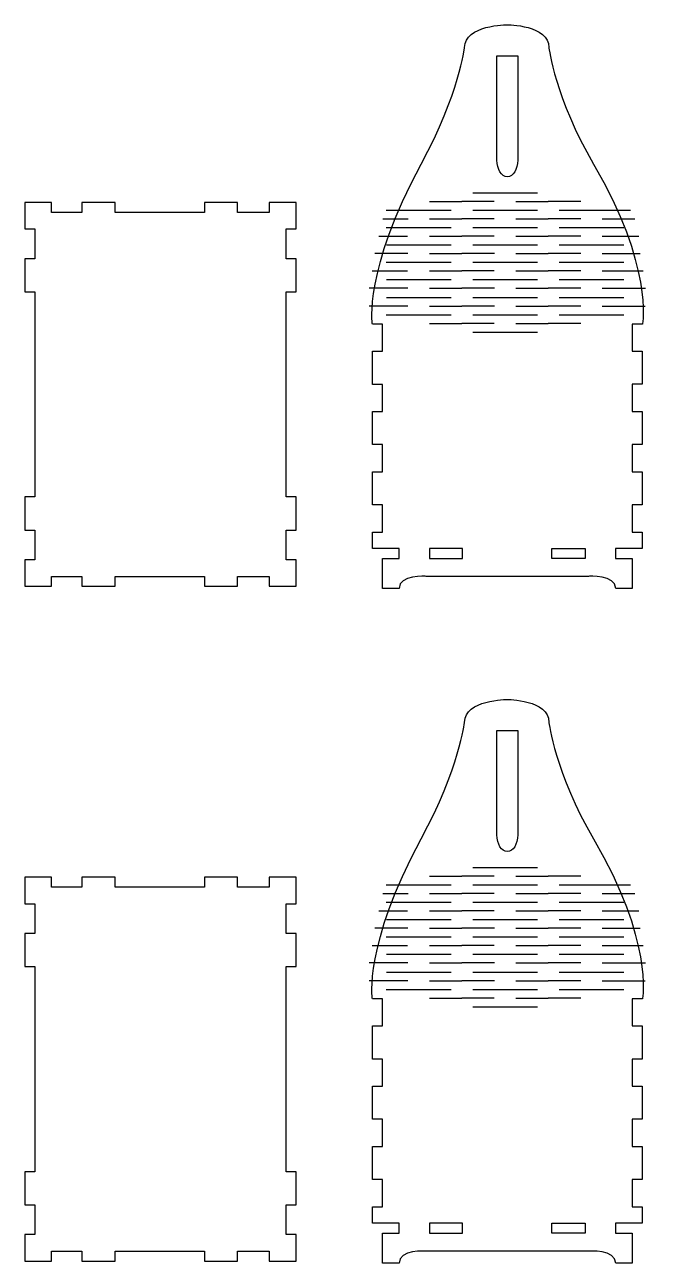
# Model space of a CAD drawing. Extents: x -168 to 286, y -316 to 92.
# Drawn here: x 96.5 to 286.4, y -310.5 to 63.8 of the extents above; entities that cross this region are included whole.
import ezdxf

# ---------------------------------------------------------------- set-up
doc = ezdxf.new("R2010")
doc.units = 0
doc.layers.add('CALQUE_1', color=7, linetype='CONTINUOUS')

# ---------------------------------------------------------------- blocks, each defined once
blk = doc.blocks.new('BLOCK_132')
at = {"layer": 'CALQUE_1', "color": 1}
blk.add_lwpolyline([(264.51, -5.35), (254.72, -5.35)], dxfattribs=at)
blk = doc.blocks.new('BLOCK_133')
at = {"layer": 'CALQUE_1', "color": 1}
blk.add_lwpolyline([(271.03, -5.35), (282.47, -5.35)], dxfattribs=at)
blk = doc.blocks.new('BLOCK_134')
at = {"layer": 'CALQUE_1', "color": 7}
blk.add_lwpolyline([(257.98, -2.73), (277.56, -2.73)], dxfattribs=at)
blk = doc.blocks.new('BLOCK_135')
at = {"layer": 'CALQUE_1', "color": 1}
blk.add_lwpolyline([(238.41, -5.35), (228.63, -5.35)], dxfattribs=at)
blk = doc.blocks.new('BLOCK_136')
at = {"layer": 'CALQUE_1', "color": 1}
blk.add_lwpolyline([(244.94, -5.35), (254.72, -5.35)], dxfattribs=at)
blk = doc.blocks.new('BLOCK_137')
at = {"layer": 'CALQUE_1', "color": 7}
blk.add_lwpolyline([(231.88, -2.73), (251.46, -2.73)], dxfattribs=at)
blk = doc.blocks.new('BLOCK_138')
at = {"layer": 'CALQUE_1', "color": 1}
blk.add_lwpolyline([(218.84, -5.35), (228.63, -5.35)], dxfattribs=at)
blk = doc.blocks.new('BLOCK_139')
at = {"layer": 'CALQUE_1', "color": 1}
blk.add_lwpolyline([(212.22, -5.35), (202.32, -5.35)], dxfattribs=at)
blk = doc.blocks.new('BLOCK_140')
at = {"layer": 'CALQUE_1', "color": 7}
blk.add_lwpolyline([(205.77, -2.73), (225.35, -2.73)], dxfattribs=at)
blk = doc.blocks.new('BLOCK_141')
at = {"layer": 'CALQUE_1', "color": 7}
blk.add_lwpolyline([(257.98, -2.73), (277.56, -2.73)], dxfattribs=at)
blk = doc.blocks.new('BLOCK_142')
at = {"layer": 'CALQUE_1', "color": 1}
blk.add_lwpolyline([(264.51, -0.11), (254.72, -0.11)], dxfattribs=at)
blk = doc.blocks.new('BLOCK_143')
at = {"layer": 'CALQUE_1', "color": 1}
blk.add_lwpolyline([(271.04, -0.11), (282.08, -0.11)], dxfattribs=at)
blk = doc.blocks.new('BLOCK_144')
at = {"layer": 'CALQUE_1', "color": 7}
blk.add_lwpolyline([(257.98, 2.51), (277.56, 2.51)], dxfattribs=at)
blk = doc.blocks.new('BLOCK_145')
at = {"layer": 'CALQUE_1', "color": 7}
blk.add_lwpolyline([(231.88, -2.73), (251.46, -2.73)], dxfattribs=at)
blk = doc.blocks.new('BLOCK_146')
at = {"layer": 'CALQUE_1', "color": 1}
blk.add_lwpolyline([(238.4, -0.11), (228.61, -0.11)], dxfattribs=at)
blk = doc.blocks.new('BLOCK_147')
at = {"layer": 'CALQUE_1', "color": 1}
blk.add_lwpolyline([(244.93, -0.11), (254.72, -0.11)], dxfattribs=at)
blk = doc.blocks.new('BLOCK_148')
at = {"layer": 'CALQUE_1', "color": 1}
blk.add_lwpolyline([(203.49, -0.11), (212.21, -0.11)], dxfattribs=at)
blk = doc.blocks.new('BLOCK_149')
at = {"layer": 'CALQUE_1', "color": 7}
blk.add_lwpolyline([(231.87, 2.51), (251.45, 2.51)], dxfattribs=at)
blk = doc.blocks.new('BLOCK_150')
at = {"layer": 'CALQUE_1', "color": 7}
blk.add_lwpolyline([(205.77, -2.73), (225.35, -2.73)], dxfattribs=at)
blk = doc.blocks.new('BLOCK_151')
at = {"layer": 'CALQUE_1', "color": 1}
blk.add_lwpolyline([(218.82, -0.11), (228.61, -0.11)], dxfattribs=at)
blk = doc.blocks.new('BLOCK_152')
at = {"layer": 'CALQUE_1', "color": 7}
blk.add_lwpolyline([(205.76, 2.51), (225.34, 2.51)], dxfattribs=at)
blk = doc.blocks.new('BLOCK_153')
at = {"layer": 'CALQUE_1', "color": 7}
blk.add_lwpolyline([(257.98, 2.51), (277.56, 2.51)], dxfattribs=at)
blk = doc.blocks.new('BLOCK_154')
at = {"layer": 'CALQUE_1', "color": 1}
blk.add_lwpolyline([(264.51, 5.14), (254.72, 5.14)], dxfattribs=at)
blk = doc.blocks.new('BLOCK_155')
at = {"layer": 'CALQUE_1', "color": 1}
blk.add_lwpolyline([(271.04, 5.14), (280.83, 5.14)], dxfattribs=at)
blk = doc.blocks.new('BLOCK_156')
at = {"layer": 'CALQUE_1', "color": 1}
blk.add_lwpolyline([(204.7, 5.14), (212.35, 5.14)], dxfattribs=at)
blk = doc.blocks.new('BLOCK_157')
at = {"layer": 'CALQUE_1', "color": 7}
blk.add_lwpolyline([(257.98, 7.76), (277.56, 7.76)], dxfattribs=at)
blk = doc.blocks.new('BLOCK_158')
at = {"layer": 'CALQUE_1', "color": 7}
blk.add_lwpolyline([(231.87, 2.51), (251.45, 2.51)], dxfattribs=at)
blk = doc.blocks.new('BLOCK_159')
at = {"layer": 'CALQUE_1', "color": 1}
blk.add_lwpolyline([(238.4, 5.14), (228.61, 5.14)], dxfattribs=at)
blk = doc.blocks.new('BLOCK_160')
at = {"layer": 'CALQUE_1', "color": 1}
blk.add_lwpolyline([(244.93, 5.14), (254.72, 5.14)], dxfattribs=at)
blk = doc.blocks.new('BLOCK_161')
at = {"layer": 'CALQUE_1', "color": 7}
blk.add_lwpolyline([(231.87, 7.76), (251.45, 7.76)], dxfattribs=at)
blk = doc.blocks.new('BLOCK_162')
at = {"layer": 'CALQUE_1', "color": 7}
blk.add_lwpolyline([(205.76, 2.51), (225.34, 2.51)], dxfattribs=at)
blk = doc.blocks.new('BLOCK_163')
at = {"layer": 'CALQUE_1', "color": 1}
blk.add_lwpolyline([(218.82, 5.14), (228.61, 5.14)], dxfattribs=at)
blk = doc.blocks.new('BLOCK_164')
at = {"layer": 'CALQUE_1', "color": 1}
blk.add_lwpolyline([(264.51, -15.85), (254.72, -15.85)], dxfattribs=at)
blk = doc.blocks.new('BLOCK_165')
at = {"layer": 'CALQUE_1', "color": 1}
blk.add_lwpolyline([(271.03, -15.85), (284.1, -15.85)], dxfattribs=at)
blk = doc.blocks.new('BLOCK_166')
at = {"layer": 'CALQUE_1', "color": 7}
blk.add_lwpolyline([(257.98, -13.23), (277.56, -13.23)], dxfattribs=at)
blk = doc.blocks.new('BLOCK_167')
at = {"layer": 'CALQUE_1', "color": 1}
blk.add_lwpolyline([(238.41, -15.85), (228.63, -15.85)], dxfattribs=at)
blk = doc.blocks.new('BLOCK_168')
at = {"layer": 'CALQUE_1', "color": 1}
blk.add_lwpolyline([(244.94, -15.85), (254.72, -15.85)], dxfattribs=at)
blk = doc.blocks.new('BLOCK_169')
at = {"layer": 'CALQUE_1', "color": 7}
blk.add_lwpolyline([(231.88, -13.23), (251.46, -13.23)], dxfattribs=at)
blk = doc.blocks.new('BLOCK_170')
at = {"layer": 'CALQUE_1', "color": 1}
blk.add_lwpolyline([(218.84, -15.85), (228.63, -15.85)], dxfattribs=at)
blk = doc.blocks.new('BLOCK_171')
at = {"layer": 'CALQUE_1', "color": 1}
blk.add_lwpolyline([(212.22, -15.85), (200.62, -15.85)], dxfattribs=at)
blk = doc.blocks.new('BLOCK_172')
at = {"layer": 'CALQUE_1', "color": 7}
blk.add_lwpolyline([(205.77, -13.23), (225.35, -13.23)], dxfattribs=at)
blk = doc.blocks.new('BLOCK_173')
at = {"layer": 'CALQUE_1', "color": 7}
blk.add_lwpolyline([(257.98, -13.23), (277.56, -13.23)], dxfattribs=at)
blk = doc.blocks.new('BLOCK_174')
at = {"layer": 'CALQUE_1', "color": 1}
blk.add_lwpolyline([(264.51, -10.6), (254.72, -10.6)], dxfattribs=at)
blk = doc.blocks.new('BLOCK_175')
at = {"layer": 'CALQUE_1', "color": 1}
blk.add_lwpolyline([(271.04, -10.6), (283.37, -10.6)], dxfattribs=at)
blk = doc.blocks.new('BLOCK_176')
at = {"layer": 'CALQUE_1', "color": 7}
blk.add_lwpolyline([(257.98, -7.98), (277.56, -7.98)], dxfattribs=at)
blk = doc.blocks.new('BLOCK_177')
at = {"layer": 'CALQUE_1', "color": 7}
blk.add_lwpolyline([(231.88, -13.23), (251.46, -13.23)], dxfattribs=at)
blk = doc.blocks.new('BLOCK_178')
at = {"layer": 'CALQUE_1', "color": 1}
blk.add_lwpolyline([(238.4, -10.6), (228.61, -10.6)], dxfattribs=at)
blk = doc.blocks.new('BLOCK_179')
at = {"layer": 'CALQUE_1', "color": 1}
blk.add_lwpolyline([(244.93, -10.6), (254.72, -10.6)], dxfattribs=at)
blk = doc.blocks.new('BLOCK_180')
at = {"layer": 'CALQUE_1', "color": 1}
blk.add_lwpolyline([(201.5, -10.6), (212.21, -10.6)], dxfattribs=at)
blk = doc.blocks.new('BLOCK_181')
at = {"layer": 'CALQUE_1', "color": 7}
blk.add_lwpolyline([(231.87, -7.98), (251.45, -7.98)], dxfattribs=at)
blk = doc.blocks.new('BLOCK_182')
at = {"layer": 'CALQUE_1', "color": 7}
blk.add_lwpolyline([(205.77, -13.23), (225.35, -13.23)], dxfattribs=at)
blk = doc.blocks.new('BLOCK_183')
at = {"layer": 'CALQUE_1', "color": 1}
blk.add_lwpolyline([(218.82, -10.6), (228.61, -10.6)], dxfattribs=at)
blk = doc.blocks.new('BLOCK_184')
at = {"layer": 'CALQUE_1', "color": 7}
blk.add_lwpolyline([(205.76, -7.98), (225.34, -7.98)], dxfattribs=at)
blk = doc.blocks.new('BLOCK_185')
at = {"layer": 'CALQUE_1', "color": 7}
blk.add_lwpolyline([(257.98, -7.98), (277.56, -7.98)], dxfattribs=at)
blk = doc.blocks.new('BLOCK_186')
at = {"layer": 'CALQUE_1', "color": 7}
blk.add_lwpolyline([(231.87, -7.98), (251.45, -7.98)], dxfattribs=at)
blk = doc.blocks.new('BLOCK_187')
at = {"layer": 'CALQUE_1', "color": 7}
blk.add_lwpolyline([(205.76, -7.98), (225.34, -7.98)], dxfattribs=at)
blk = doc.blocks.new('BLOCK_188')
at = {"layer": 'CALQUE_1', "color": 1}
blk.add_lwpolyline([(264.51, -21.23), (254.72, -21.23)], dxfattribs=at)
blk = doc.blocks.new('BLOCK_189')
at = {"layer": 'CALQUE_1', "color": 1}
blk.add_lwpolyline([(271.03, -21.23), (284.03, -21.23)], dxfattribs=at)
blk = doc.blocks.new('BLOCK_190')
at = {"layer": 'CALQUE_1', "color": 7}
blk.add_lwpolyline([(257.98, -18.61), (277.56, -18.61)], dxfattribs=at)
blk = doc.blocks.new('BLOCK_191')
at = {"layer": 'CALQUE_1', "color": 1}
blk.add_lwpolyline([(238.41, -21.23), (228.63, -21.23)], dxfattribs=at)
blk = doc.blocks.new('BLOCK_192')
at = {"layer": 'CALQUE_1', "color": 1}
blk.add_lwpolyline([(244.94, -21.23), (254.72, -21.23)], dxfattribs=at)
blk = doc.blocks.new('BLOCK_193')
at = {"layer": 'CALQUE_1', "color": 7}
blk.add_lwpolyline([(231.88, -18.61), (251.46, -18.61)], dxfattribs=at)
blk = doc.blocks.new('BLOCK_194')
at = {"layer": 'CALQUE_1', "color": 1}
blk.add_lwpolyline([(218.84, -21.23), (228.63, -21.23)], dxfattribs=at)
blk = doc.blocks.new('BLOCK_195')
at = {"layer": 'CALQUE_1', "color": 1}
blk.add_lwpolyline([(212.22, -21.23), (200.57, -21.23)], dxfattribs=at)
blk = doc.blocks.new('BLOCK_196')
at = {"layer": 'CALQUE_1', "color": 7}
blk.add_lwpolyline([(205.77, -18.61), (225.35, -18.61)], dxfattribs=at)
blk = doc.blocks.new('BLOCK_197')
at = {"layer": 'CALQUE_1', "color": 7}
blk.add_lwpolyline([(257.98, -18.61), (277.56, -18.61)], dxfattribs=at)
blk = doc.blocks.new('BLOCK_198')
at = {"layer": 'CALQUE_1', "color": 7}
blk.add_lwpolyline([(231.88, -18.61), (251.46, -18.61)], dxfattribs=at)
blk = doc.blocks.new('BLOCK_199')
at = {"layer": 'CALQUE_1', "color": 7}
blk.add_lwpolyline([(205.77, -18.61), (225.35, -18.61)], dxfattribs=at)
blk = doc.blocks.new('BLOCK_200')
at = {"layer": 'CALQUE_1', "color": 7}
blk.add_lwpolyline([(231.88, -29.1), (251.46, -29.1)], dxfattribs=at)
blk = doc.blocks.new('BLOCK_201')
at = {"layer": 'CALQUE_1', "color": 1}
blk.add_lwpolyline([(264.51, -26.48), (254.72, -26.48)], dxfattribs=at)
blk = doc.blocks.new('BLOCK_202')
at = {"layer": 'CALQUE_1', "color": 7}
blk.add_lwpolyline([(257.98, -23.86), (277.56, -23.86)], dxfattribs=at)
blk = doc.blocks.new('BLOCK_203')
at = {"layer": 'CALQUE_1', "color": 7}
blk.add_lwpolyline([(231.88, -29.1), (251.46, -29.1)], dxfattribs=at)
blk = doc.blocks.new('BLOCK_204')
at = {"layer": 'CALQUE_1', "color": 1}
blk.add_lwpolyline([(238.4, -26.48), (228.61, -26.48)], dxfattribs=at)
blk = doc.blocks.new('BLOCK_205')
at = {"layer": 'CALQUE_1', "color": 1}
blk.add_lwpolyline([(244.93, -26.48), (254.72, -26.48)], dxfattribs=at)
blk = doc.blocks.new('BLOCK_206')
at = {"layer": 'CALQUE_1', "color": 7}
blk.add_lwpolyline([(231.87, -23.86), (251.45, -23.86)], dxfattribs=at)
blk = doc.blocks.new('BLOCK_207')
at = {"layer": 'CALQUE_1', "color": 1}
blk.add_lwpolyline([(218.82, -26.48), (228.61, -26.48)], dxfattribs=at)
blk = doc.blocks.new('BLOCK_208')
at = {"layer": 'CALQUE_1', "color": 7}
blk.add_lwpolyline([(205.76, -23.86), (225.34, -23.86)], dxfattribs=at)
blk = doc.blocks.new('BLOCK_209')
at = {"layer": 'CALQUE_1', "color": 7}
blk.add_lwpolyline([(257.98, -23.86), (277.56, -23.86)], dxfattribs=at)
blk = doc.blocks.new('BLOCK_210')
at = {"layer": 'CALQUE_1', "color": 7}
blk.add_lwpolyline([(231.87, -23.86), (251.45, -23.86)], dxfattribs=at)
blk = doc.blocks.new('BLOCK_211')
at = {"layer": 'CALQUE_1', "color": 7}
blk.add_lwpolyline([(205.76, -23.86), (225.34, -23.86)], dxfattribs=at)
blk = doc.blocks.new('BLOCK_212')
at = {"layer": 'CALQUE_1', "color": 7}
blk.add_lwpolyline([(205.76, 7.76), (225.34, 7.76)], dxfattribs=at)
blk = doc.blocks.new('BLOCK_213')
at = {"layer": 'CALQUE_1', "color": 7}
blk.add_lwpolyline([(257.98, 7.76), (279.51, 7.76)], dxfattribs=at)
blk = doc.blocks.new('BLOCK_214')
at = {"layer": 'CALQUE_1', "color": 1}
blk.add_lwpolyline([(264.51, 10.39), (254.71, 10.39)], dxfattribs=at)
blk = doc.blocks.new('BLOCK_215')
at = {"layer": 'CALQUE_1', "color": 7}
blk.add_lwpolyline([(231.87, 7.76), (251.45, 7.76)], dxfattribs=at)
blk = doc.blocks.new('BLOCK_216')
at = {"layer": 'CALQUE_1', "color": 1}
blk.add_lwpolyline([(238.4, 10.39), (228.6, 10.39)], dxfattribs=at)
blk = doc.blocks.new('BLOCK_217')
at = {"layer": 'CALQUE_1', "color": 1}
blk.add_lwpolyline([(244.92, 10.39), (254.71, 10.39)], dxfattribs=at)
blk = doc.blocks.new('BLOCK_218')
at = {"layer": 'CALQUE_1', "color": 7}
blk.add_lwpolyline([(231.87, 13.01), (251.45, 13.01)], dxfattribs=at)
blk = doc.blocks.new('BLOCK_219')
at = {"layer": 'CALQUE_1', "color": 7}
blk.add_lwpolyline([(205.76, 7.76), (225.34, 7.76)], dxfattribs=at)
blk = doc.blocks.new('BLOCK_220')
at = {"layer": 'CALQUE_1', "color": 1}
blk.add_lwpolyline([(218.81, 10.39), (228.6, 10.39)], dxfattribs=at)
blk = doc.blocks.new('BLOCK_221')
at = {"layer": 'CALQUE_1', "color": 1}
blk.add_lwpolyline([(264.51, -209.26), (254.72, -209.26)], dxfattribs=at)
blk = doc.blocks.new('BLOCK_222')
at = {"layer": 'CALQUE_1', "color": 1}
blk.add_lwpolyline([(271.03, -209.26), (282.47, -209.26)], dxfattribs=at)
blk = doc.blocks.new('BLOCK_223')
at = {"layer": 'CALQUE_1', "color": 7}
blk.add_lwpolyline([(257.98, -206.64), (277.56, -206.64)], dxfattribs=at)
blk = doc.blocks.new('BLOCK_224')
at = {"layer": 'CALQUE_1', "color": 1}
blk.add_lwpolyline([(238.41, -209.26), (228.63, -209.26)], dxfattribs=at)
blk = doc.blocks.new('BLOCK_225')
at = {"layer": 'CALQUE_1', "color": 1}
blk.add_lwpolyline([(244.94, -209.26), (254.72, -209.26)], dxfattribs=at)
blk = doc.blocks.new('BLOCK_226')
at = {"layer": 'CALQUE_1', "color": 7}
blk.add_lwpolyline([(231.88, -206.64), (251.46, -206.64)], dxfattribs=at)
blk = doc.blocks.new('BLOCK_227')
at = {"layer": 'CALQUE_1', "color": 1}
blk.add_lwpolyline([(218.84, -209.26), (228.63, -209.26)], dxfattribs=at)
blk = doc.blocks.new('BLOCK_228')
at = {"layer": 'CALQUE_1', "color": 1}
blk.add_lwpolyline([(212.22, -209.26), (202.32, -209.26)], dxfattribs=at)
blk = doc.blocks.new('BLOCK_229')
at = {"layer": 'CALQUE_1', "color": 7}
blk.add_lwpolyline([(205.77, -206.64), (225.35, -206.64)], dxfattribs=at)
blk = doc.blocks.new('BLOCK_230')
at = {"layer": 'CALQUE_1', "color": 7}
blk.add_lwpolyline([(257.98, -206.64), (277.56, -206.64)], dxfattribs=at)
blk = doc.blocks.new('BLOCK_231')
at = {"layer": 'CALQUE_1', "color": 1}
blk.add_lwpolyline([(264.51, -204.01), (254.72, -204.01)], dxfattribs=at)
blk = doc.blocks.new('BLOCK_232')
at = {"layer": 'CALQUE_1', "color": 1}
blk.add_lwpolyline([(271.04, -204.01), (282.08, -204.01)], dxfattribs=at)
blk = doc.blocks.new('BLOCK_233')
at = {"layer": 'CALQUE_1', "color": 7}
blk.add_lwpolyline([(257.98, -201.39), (277.56, -201.39)], dxfattribs=at)
blk = doc.blocks.new('BLOCK_234')
at = {"layer": 'CALQUE_1', "color": 7}
blk.add_lwpolyline([(231.88, -206.64), (251.46, -206.64)], dxfattribs=at)
blk = doc.blocks.new('BLOCK_235')
at = {"layer": 'CALQUE_1', "color": 1}
blk.add_lwpolyline([(238.4, -204.01), (228.61, -204.01)], dxfattribs=at)
blk = doc.blocks.new('BLOCK_236')
at = {"layer": 'CALQUE_1', "color": 1}
blk.add_lwpolyline([(244.93, -204.01), (254.72, -204.01)], dxfattribs=at)
blk = doc.blocks.new('BLOCK_237')
at = {"layer": 'CALQUE_1', "color": 1}
blk.add_lwpolyline([(203.49, -204.01), (212.21, -204.01)], dxfattribs=at)
blk = doc.blocks.new('BLOCK_238')
at = {"layer": 'CALQUE_1', "color": 7}
blk.add_lwpolyline([(231.87, -201.39), (251.45, -201.39)], dxfattribs=at)
blk = doc.blocks.new('BLOCK_239')
at = {"layer": 'CALQUE_1', "color": 7}
blk.add_lwpolyline([(205.77, -206.64), (225.35, -206.64)], dxfattribs=at)
blk = doc.blocks.new('BLOCK_240')
at = {"layer": 'CALQUE_1', "color": 1}
blk.add_lwpolyline([(218.82, -204.01), (228.61, -204.01)], dxfattribs=at)
blk = doc.blocks.new('BLOCK_241')
at = {"layer": 'CALQUE_1', "color": 7}
blk.add_lwpolyline([(205.76, -201.39), (225.34, -201.39)], dxfattribs=at)
blk = doc.blocks.new('BLOCK_242')
at = {"layer": 'CALQUE_1', "color": 7}
blk.add_lwpolyline([(257.98, -201.39), (277.56, -201.39)], dxfattribs=at)
blk = doc.blocks.new('BLOCK_243')
at = {"layer": 'CALQUE_1', "color": 1}
blk.add_lwpolyline([(264.51, -198.77), (254.72, -198.77)], dxfattribs=at)
blk = doc.blocks.new('BLOCK_244')
at = {"layer": 'CALQUE_1', "color": 1}
blk.add_lwpolyline([(271.04, -198.77), (280.83, -198.77)], dxfattribs=at)
blk = doc.blocks.new('BLOCK_245')
at = {"layer": 'CALQUE_1', "color": 1}
blk.add_lwpolyline([(204.7, -198.77), (212.35, -198.77)], dxfattribs=at)
blk = doc.blocks.new('BLOCK_246')
at = {"layer": 'CALQUE_1', "color": 7}
blk.add_lwpolyline([(257.98, -196.15), (277.56, -196.15)], dxfattribs=at)
blk = doc.blocks.new('BLOCK_247')
at = {"layer": 'CALQUE_1', "color": 7}
blk.add_lwpolyline([(231.87, -201.39), (251.45, -201.39)], dxfattribs=at)
blk = doc.blocks.new('BLOCK_248')
at = {"layer": 'CALQUE_1', "color": 1}
blk.add_lwpolyline([(238.4, -198.77), (228.61, -198.77)], dxfattribs=at)
blk = doc.blocks.new('BLOCK_249')
at = {"layer": 'CALQUE_1', "color": 1}
blk.add_lwpolyline([(244.93, -198.77), (254.72, -198.77)], dxfattribs=at)
blk = doc.blocks.new('BLOCK_250')
at = {"layer": 'CALQUE_1', "color": 7}
blk.add_lwpolyline([(231.87, -196.15), (251.45, -196.15)], dxfattribs=at)
blk = doc.blocks.new('BLOCK_251')
at = {"layer": 'CALQUE_1', "color": 7}
blk.add_lwpolyline([(205.76, -201.39), (225.34, -201.39)], dxfattribs=at)
blk = doc.blocks.new('BLOCK_252')
at = {"layer": 'CALQUE_1', "color": 1}
blk.add_lwpolyline([(218.82, -198.77), (228.61, -198.77)], dxfattribs=at)
blk = doc.blocks.new('BLOCK_253')
at = {"layer": 'CALQUE_1', "color": 1}
blk.add_lwpolyline([(264.51, -219.75), (254.72, -219.75)], dxfattribs=at)
blk = doc.blocks.new('BLOCK_254')
at = {"layer": 'CALQUE_1', "color": 1}
blk.add_lwpolyline([(271.03, -219.75), (284.1, -219.75)], dxfattribs=at)
blk = doc.blocks.new('BLOCK_255')
at = {"layer": 'CALQUE_1', "color": 7}
blk.add_lwpolyline([(257.98, -217.13), (277.56, -217.13)], dxfattribs=at)
blk = doc.blocks.new('BLOCK_256')
at = {"layer": 'CALQUE_1', "color": 1}
blk.add_lwpolyline([(238.41, -219.75), (228.63, -219.75)], dxfattribs=at)
blk = doc.blocks.new('BLOCK_257')
at = {"layer": 'CALQUE_1', "color": 1}
blk.add_lwpolyline([(244.94, -219.75), (254.72, -219.75)], dxfattribs=at)
blk = doc.blocks.new('BLOCK_258')
at = {"layer": 'CALQUE_1', "color": 7}
blk.add_lwpolyline([(231.88, -217.13), (251.46, -217.13)], dxfattribs=at)
blk = doc.blocks.new('BLOCK_259')
at = {"layer": 'CALQUE_1', "color": 1}
blk.add_lwpolyline([(218.84, -219.75), (228.63, -219.75)], dxfattribs=at)
blk = doc.blocks.new('BLOCK_260')
at = {"layer": 'CALQUE_1', "color": 1}
blk.add_lwpolyline([(212.22, -219.75), (200.62, -219.75)], dxfattribs=at)
blk = doc.blocks.new('BLOCK_261')
at = {"layer": 'CALQUE_1', "color": 7}
blk.add_lwpolyline([(205.77, -217.13), (225.35, -217.13)], dxfattribs=at)
blk = doc.blocks.new('BLOCK_262')
at = {"layer": 'CALQUE_1', "color": 7}
blk.add_lwpolyline([(257.98, -217.13), (277.56, -217.13)], dxfattribs=at)
blk = doc.blocks.new('BLOCK_263')
at = {"layer": 'CALQUE_1', "color": 1}
blk.add_lwpolyline([(264.51, -214.51), (254.72, -214.51)], dxfattribs=at)
blk = doc.blocks.new('BLOCK_264')
at = {"layer": 'CALQUE_1', "color": 1}
blk.add_lwpolyline([(271.04, -214.51), (283.37, -214.51)], dxfattribs=at)
blk = doc.blocks.new('BLOCK_265')
at = {"layer": 'CALQUE_1', "color": 7}
blk.add_lwpolyline([(257.98, -211.89), (277.56, -211.89)], dxfattribs=at)
blk = doc.blocks.new('BLOCK_266')
at = {"layer": 'CALQUE_1', "color": 7}
blk.add_lwpolyline([(231.88, -217.13), (251.46, -217.13)], dxfattribs=at)
blk = doc.blocks.new('BLOCK_267')
at = {"layer": 'CALQUE_1', "color": 1}
blk.add_lwpolyline([(238.4, -214.51), (228.61, -214.51)], dxfattribs=at)
blk = doc.blocks.new('BLOCK_268')
at = {"layer": 'CALQUE_1', "color": 1}
blk.add_lwpolyline([(244.93, -214.51), (254.72, -214.51)], dxfattribs=at)
blk = doc.blocks.new('BLOCK_269')
at = {"layer": 'CALQUE_1', "color": 1}
blk.add_lwpolyline([(201.5, -214.51), (212.21, -214.51)], dxfattribs=at)
blk = doc.blocks.new('BLOCK_270')
at = {"layer": 'CALQUE_1', "color": 7}
blk.add_lwpolyline([(231.87, -211.89), (251.45, -211.89)], dxfattribs=at)
blk = doc.blocks.new('BLOCK_271')
at = {"layer": 'CALQUE_1', "color": 7}
blk.add_lwpolyline([(205.77, -217.13), (225.35, -217.13)], dxfattribs=at)
blk = doc.blocks.new('BLOCK_272')
at = {"layer": 'CALQUE_1', "color": 1}
blk.add_lwpolyline([(218.82, -214.51), (228.61, -214.51)], dxfattribs=at)
blk = doc.blocks.new('BLOCK_273')
at = {"layer": 'CALQUE_1', "color": 7}
blk.add_lwpolyline([(205.76, -211.89), (225.34, -211.89)], dxfattribs=at)
blk = doc.blocks.new('BLOCK_274')
at = {"layer": 'CALQUE_1', "color": 7}
blk.add_lwpolyline([(257.98, -211.89), (277.56, -211.89)], dxfattribs=at)
blk = doc.blocks.new('BLOCK_275')
at = {"layer": 'CALQUE_1', "color": 7}
blk.add_lwpolyline([(231.87, -211.89), (251.45, -211.89)], dxfattribs=at)
blk = doc.blocks.new('BLOCK_276')
at = {"layer": 'CALQUE_1', "color": 7}
blk.add_lwpolyline([(205.76, -211.89), (225.34, -211.89)], dxfattribs=at)
blk = doc.blocks.new('BLOCK_277')
at = {"layer": 'CALQUE_1', "color": 1}
blk.add_lwpolyline([(264.51, -225.13), (254.72, -225.13)], dxfattribs=at)
blk = doc.blocks.new('BLOCK_278')
at = {"layer": 'CALQUE_1', "color": 1}
blk.add_lwpolyline([(271.03, -225.13), (284.03, -225.13)], dxfattribs=at)
blk = doc.blocks.new('BLOCK_279')
at = {"layer": 'CALQUE_1', "color": 7}
blk.add_lwpolyline([(257.98, -222.51), (277.56, -222.51)], dxfattribs=at)
blk = doc.blocks.new('BLOCK_280')
at = {"layer": 'CALQUE_1', "color": 1}
blk.add_lwpolyline([(238.41, -225.13), (228.63, -225.13)], dxfattribs=at)
blk = doc.blocks.new('BLOCK_281')
at = {"layer": 'CALQUE_1', "color": 1}
blk.add_lwpolyline([(244.94, -225.13), (254.72, -225.13)], dxfattribs=at)
blk = doc.blocks.new('BLOCK_282')
at = {"layer": 'CALQUE_1', "color": 7}
blk.add_lwpolyline([(231.88, -222.51), (251.46, -222.51)], dxfattribs=at)
blk = doc.blocks.new('BLOCK_283')
at = {"layer": 'CALQUE_1', "color": 1}
blk.add_lwpolyline([(218.84, -225.13), (228.63, -225.13)], dxfattribs=at)
blk = doc.blocks.new('BLOCK_284')
at = {"layer": 'CALQUE_1', "color": 1}
blk.add_lwpolyline([(212.22, -225.13), (200.57, -225.13)], dxfattribs=at)
blk = doc.blocks.new('BLOCK_285')
at = {"layer": 'CALQUE_1', "color": 7}
blk.add_lwpolyline([(205.77, -222.51), (225.35, -222.51)], dxfattribs=at)
blk = doc.blocks.new('BLOCK_286')
at = {"layer": 'CALQUE_1', "color": 7}
blk.add_lwpolyline([(257.98, -222.51), (277.56, -222.51)], dxfattribs=at)
blk = doc.blocks.new('BLOCK_287')
at = {"layer": 'CALQUE_1', "color": 7}
blk.add_lwpolyline([(231.88, -222.51), (251.46, -222.51)], dxfattribs=at)
blk = doc.blocks.new('BLOCK_288')
at = {"layer": 'CALQUE_1', "color": 7}
blk.add_lwpolyline([(205.77, -222.51), (225.35, -222.51)], dxfattribs=at)
blk = doc.blocks.new('BLOCK_289')
at = {"layer": 'CALQUE_1', "color": 7}
blk.add_lwpolyline([(231.88, -233.01), (251.46, -233.01)], dxfattribs=at)
blk = doc.blocks.new('BLOCK_290')
at = {"layer": 'CALQUE_1', "color": 1}
blk.add_lwpolyline([(264.51, -230.38), (254.72, -230.38)], dxfattribs=at)
blk = doc.blocks.new('BLOCK_291')
at = {"layer": 'CALQUE_1', "color": 7}
blk.add_lwpolyline([(257.98, -227.76), (277.56, -227.76)], dxfattribs=at)
blk = doc.blocks.new('BLOCK_292')
at = {"layer": 'CALQUE_1', "color": 7}
blk.add_lwpolyline([(231.88, -233.01), (251.46, -233.01)], dxfattribs=at)
blk = doc.blocks.new('BLOCK_293')
at = {"layer": 'CALQUE_1', "color": 1}
blk.add_lwpolyline([(238.4, -230.38), (228.61, -230.38)], dxfattribs=at)
blk = doc.blocks.new('BLOCK_294')
at = {"layer": 'CALQUE_1', "color": 1}
blk.add_lwpolyline([(244.93, -230.38), (254.72, -230.38)], dxfattribs=at)
blk = doc.blocks.new('BLOCK_295')
at = {"layer": 'CALQUE_1', "color": 7}
blk.add_lwpolyline([(231.87, -227.76), (251.45, -227.76)], dxfattribs=at)
blk = doc.blocks.new('BLOCK_296')
at = {"layer": 'CALQUE_1', "color": 1}
blk.add_lwpolyline([(218.82, -230.38), (228.61, -230.38)], dxfattribs=at)
blk = doc.blocks.new('BLOCK_297')
at = {"layer": 'CALQUE_1', "color": 7}
blk.add_lwpolyline([(205.76, -227.76), (225.34, -227.76)], dxfattribs=at)
blk = doc.blocks.new('BLOCK_298')
at = {"layer": 'CALQUE_1', "color": 7}
blk.add_lwpolyline([(257.98, -227.76), (277.56, -227.76)], dxfattribs=at)
blk = doc.blocks.new('BLOCK_299')
at = {"layer": 'CALQUE_1', "color": 7}
blk.add_lwpolyline([(231.87, -227.76), (251.45, -227.76)], dxfattribs=at)
blk = doc.blocks.new('BLOCK_300')
at = {"layer": 'CALQUE_1', "color": 7}
blk.add_lwpolyline([(205.76, -227.76), (225.34, -227.76)], dxfattribs=at)
blk = doc.blocks.new('BLOCK_301')
at = {"layer": 'CALQUE_1', "color": 7}
blk.add_lwpolyline([(205.76, -196.15), (225.34, -196.15)], dxfattribs=at)
blk = doc.blocks.new('BLOCK_302')
at = {"layer": 'CALQUE_1', "color": 7}
blk.add_lwpolyline([(257.98, -196.15), (279.51, -196.15)], dxfattribs=at)
blk = doc.blocks.new('BLOCK_303')
at = {"layer": 'CALQUE_1', "color": 1}
blk.add_lwpolyline([(264.51, -193.52), (254.71, -193.52)], dxfattribs=at)
blk = doc.blocks.new('BLOCK_304')
at = {"layer": 'CALQUE_1', "color": 7}
blk.add_lwpolyline([(231.87, -196.15), (251.45, -196.15)], dxfattribs=at)
blk = doc.blocks.new('BLOCK_305')
at = {"layer": 'CALQUE_1', "color": 1}
blk.add_lwpolyline([(238.4, -193.52), (228.6, -193.52)], dxfattribs=at)
blk = doc.blocks.new('BLOCK_306')
at = {"layer": 'CALQUE_1', "color": 1}
blk.add_lwpolyline([(244.92, -193.52), (254.71, -193.52)], dxfattribs=at)
blk = doc.blocks.new('BLOCK_307')
at = {"layer": 'CALQUE_1', "color": 7}
blk.add_lwpolyline([(231.87, -190.89), (251.45, -190.89)], dxfattribs=at)
blk = doc.blocks.new('BLOCK_308')
at = {"layer": 'CALQUE_1', "color": 7}
blk.add_lwpolyline([(205.76, -196.15), (225.34, -196.15)], dxfattribs=at)
blk = doc.blocks.new('BLOCK_309')
at = {"layer": 'CALQUE_1', "color": 1}
blk.add_lwpolyline([(218.81, -193.52), (228.6, -193.52)], dxfattribs=at)

msp = doc.modelspace()

# ---------------------------------------------------------------- linework, layer by layer
at = {"layer": 'CALQUE_1', "color": 4}
for points in [[(175.47, -16.93), (178.51, -16.93), (178.51, -6.93), (175.47, -6.93), (175.47, 2.06), (178.51, 2.06), (178.51, 10.06), (170.41, 10.06), (170.41, 7.06), (160.78, 7.06), (160.78, 10.06), (150.78, 10.06), (150.78, 7.06), (123.78, 7.06), (123.78, 10.06), (113.78, 10.06), (113.78, 7.06), (104.58, 7.06), (104.58, 10.06), (96.51, 10.06), (96.51, 2.06), (99.52, 2.06), (99.52, -6.93), (96.51, -6.93), (96.51, -16.93), (99.52, -16.93), (99.52, -78.94), (96.51, -78.94), (96.51, -88.94), (99.52, -88.94), (99.52, -97.93), (96.51, -97.93), (96.51, -105.93), (104.58, -105.93), (104.58, -102.93), (113.78, -102.93), (113.78, -105.93), (123.78, -105.93), (123.78, -102.93), (150.78, -102.93), (150.78, -105.93), (160.78, -105.93), (160.78, -102.93), (170.41, -102.93), (170.41, -105.93), (178.51, -105.93), (178.51, -97.93), (175.47, -97.93), (175.47, -88.94), (178.51, -88.94), (178.51, -78.94), (175.47, -78.94), (175.47, -16.93)], [(175.47, -220.84), (178.51, -220.84), (178.51, -210.84), (175.47, -210.84), (175.47, -201.84), (178.51, -201.84), (178.51, -193.84), (170.41, -193.84), (170.41, -196.84), (160.78, -196.84), (160.78, -193.84), (150.78, -193.84), (150.78, -196.84), (123.78, -196.84), (123.78, -193.84), (113.78, -193.84), (113.78, -196.84), (104.58, -196.84), (104.58, -193.84), (96.51, -193.84), (96.51, -201.84), (99.52, -201.84), (99.52, -210.84), (96.51, -210.84), (96.51, -220.84), (99.52, -220.84), (99.52, -282.84), (96.51, -282.84), (96.51, -292.84), (99.52, -292.84), (99.52, -301.84), (96.51, -301.84), (96.51, -309.84), (104.58, -309.84), (104.58, -306.84), (113.78, -306.84), (113.78, -309.84), (123.78, -309.84), (123.78, -306.84), (150.78, -306.84), (150.78, -309.84), (160.78, -309.84), (160.78, -306.84), (170.41, -306.84), (170.41, -309.84), (178.51, -309.84), (178.51, -301.84), (175.47, -301.84), (175.47, -292.84), (178.51, -292.84), (178.51, -282.84), (175.47, -282.84), (175.47, -220.84)]]:
    msp.add_lwpolyline(points, dxfattribs=at)
at = {"layer": 'CALQUE_1', "color": 1}
for points in [[(228.83, -97.52), (228.83, -94.52), (218.83, -94.52), (218.83, -97.52), (228.83, -97.52)], [(255.83, -97.52), (255.83, -94.52), (265.83, -94.52), (265.83, -97.52), (255.83, -97.52)], [(228.83, -301.43), (228.83, -298.42), (218.83, -298.42), (218.83, -301.43), (228.83, -301.43)], [(255.83, -301.43), (255.83, -298.42), (265.83, -298.42), (265.83, -301.43), (255.83, -301.43)]]:
    msp.add_lwpolyline(points, dxfattribs=at)
at = {"layer": 'CALQUE_1', "color": 4}
for points in [[(266.85, -102.93), (266.85, -102.93), (275.08, -102.34), (275.08, -106.59), (275.08, -106.59), (280.09, -106.59), (280.09, -106.59), (280.09, -106.59), (280.09, -97.52), (280.09, -97.52), (280.09, -97.52), (275.06, -97.52), (275.06, -97.52), (275.06, -97.52), (275.05, -97.52), (275.05, -97.52), (275.05, -97.52), (275.05, -94.52), (275.05, -94.52), (275.05, -94.52), (283.11, -94.52), (283.11, -94.52), (283.11, -94.52), (283.11, -89.52), (283.11, -89.52), (283.11, -89.52), (280.09, -89.52), (280.09, -89.52), (280.09, -89.52), (280.09, -81.31), (280.09, -81.31), (280.09, -81.31), (283.11, -81.31), (283.11, -81.31), (283.11, -81.31), (283.11, -71.31), (283.11, -71.31), (283.11, -71.31), (280.09, -71.31), (280.09, -71.31), (280.09, -71.31), (280.09, -63.1), (280.09, -63.1), (280.09, -63.1), (283.11, -63.1), (283.11, -63.1), (283.11, -63.1), (283.11, -53.1), (283.11, -53.1), (283.11, -53.1), (280.09, -53.1), (280.09, -53.1), (280.09, -53.1), (280.09, -44.89), (280.09, -44.89), (280.09, -44.89), (283.11, -44.89), (283.11, -44.89), (283.11, -44.89), (283.11, -34.89), (283.11, -34.89), (283.11, -34.89), (280.09, -34.89), (280.09, -34.89), (280.09, -34.89), (280.09, -26.69), (280.09, -26.69), (280.09, -26.69), (283.17, -26.69), (283.17, -26.69), (283.17, -26.69), (286.42, -9.05), (268.39, 21.67), (256.78, 41.45), (254.89, 56.86), (254.89, 56.86), (254.93, 63.77), (242.33, 63.77), (242.33, 63.77), (242.33, 63.77), (229.37, 63.77), (229.41, 56.86), (229.41, 56.86), (227.86, 43.1), (216.29, 21.67), (198.88, -10.59), (201.55, -26.69), (201.55, -26.69), (201.55, -26.69), (204.57, -26.69), (204.57, -26.69), (204.57, -26.69), (204.57, -34.89), (204.57, -34.89), (204.57, -34.89), (201.55, -34.89), (201.55, -34.89), (201.55, -34.89), (201.55, -44.92), (201.55, -44.92), (201.55, -44.92), (204.57, -44.92), (204.57, -44.92), (204.57, -44.92), (204.57, -53.1), (204.57, -53.1), (204.57, -53.1), (201.55, -53.1), (201.55, -53.1), (201.55, -53.1), (201.55, -63.1), (201.55, -63.1), (201.55, -63.1), (204.57, -63.1), (204.57, -63.1), (204.57, -63.1), (204.57, -71.31), (204.57, -71.31), (204.57, -71.31), (201.55, -71.31), (201.55, -71.31), (201.55, -71.31), (201.55, -81.31), (201.55, -81.31), (201.55, -81.31), (204.57, -81.31), (204.57, -81.31), (204.57, -81.31), (204.57, -89.52), (204.57, -89.52), (204.57, -89.52), (201.55, -89.52), (201.55, -89.52), (201.55, -89.52), (201.55, -94.52), (201.55, -94.52), (201.55, -94.52), (209.6, -94.52), (209.6, -94.52), (209.6, -94.52), (209.6, -97.52), (209.6, -97.52), (209.6, -97.52), (209.6, -97.52), (209.6, -97.52), (209.6, -97.52), (204.57, -97.52), (204.57, -97.52), (204.57, -97.52), (204.57, -106.59), (204.57, -106.59), (204.57, -106.59), (209.6, -106.59), (209.6, -106.59), (209.6, -102.34), (217.83, -102.93), (217.83, -102.93), (217.83, -102.93), (266.85, -102.93), (266.85, -102.93)], [(266.85, -306.84), (266.85, -306.84), (275.08, -306.25), (275.08, -310.5), (275.08, -310.5), (280.09, -310.5), (280.09, -310.5), (280.09, -310.5), (280.09, -301.43), (280.09, -301.43), (280.09, -301.43), (275.06, -301.43), (275.06, -301.43), (275.06, -301.43), (275.05, -301.43), (275.05, -301.43), (275.05, -301.43), (275.05, -298.42), (275.05, -298.42), (275.05, -298.42), (283.11, -298.42), (283.11, -298.42), (283.11, -298.42), (283.11, -293.42), (283.11, -293.42), (283.11, -293.42), (280.09, -293.42), (280.09, -293.42), (280.09, -293.42), (280.09, -285.22), (280.09, -285.22), (280.09, -285.22), (283.11, -285.22), (283.11, -285.22), (283.11, -285.22), (283.11, -275.22), (283.11, -275.22), (283.11, -275.22), (280.09, -275.22), (280.09, -275.22), (280.09, -275.22), (280.09, -267.01), (280.09, -267.01), (280.09, -267.01), (283.11, -267.01), (283.11, -267.01), (283.11, -267.01), (283.11, -257.01), (283.11, -257.01), (283.11, -257.01), (280.09, -257.01), (280.09, -257.01), (280.09, -257.01), (280.09, -248.8), (280.09, -248.8), (280.09, -248.8), (283.11, -248.8), (283.11, -248.8), (283.11, -248.8), (283.11, -238.8), (283.11, -238.8), (283.11, -238.8), (280.09, -238.8), (280.09, -238.8), (280.09, -238.8), (280.09, -230.59), (280.09, -230.59), (280.09, -230.59), (283.17, -230.59), (283.17, -230.59), (283.17, -230.59), (286.42, -212.96), (268.39, -182.24), (256.78, -162.46), (254.89, -147.04), (254.89, -147.04), (254.93, -140.14), (242.33, -140.14), (242.33, -140.14), (242.33, -140.14), (229.37, -140.14), (229.41, -147.04), (229.41, -147.04), (227.86, -160.81), (216.29, -182.24), (198.88, -214.49), (201.55, -230.59), (201.55, -230.59), (201.55, -230.59), (204.57, -230.59), (204.57, -230.59), (204.57, -230.59), (204.57, -238.8), (204.57, -238.8), (204.57, -238.8), (201.55, -238.8), (201.55, -238.8), (201.55, -238.8), (201.55, -248.82), (201.55, -248.82), (201.55, -248.82), (204.57, -248.82), (204.57, -248.82), (204.57, -248.82), (204.57, -257.01), (204.57, -257.01), (204.57, -257.01), (201.55, -257.01), (201.55, -257.01), (201.55, -257.01), (201.55, -267.01), (201.55, -267.01), (201.55, -267.01), (204.57, -267.01), (204.57, -267.01), (204.57, -267.01), (204.57, -275.22), (204.57, -275.22), (204.57, -275.22), (201.55, -275.22), (201.55, -275.22), (201.55, -275.22), (201.55, -285.22), (201.55, -285.22), (201.55, -285.22), (204.57, -285.22), (204.57, -285.22), (204.57, -285.22), (204.57, -293.42), (204.57, -293.42), (204.57, -293.42), (201.55, -293.42), (201.55, -293.42), (201.55, -293.42), (201.55, -298.42), (201.55, -298.42), (201.55, -298.42), (209.6, -298.42), (209.6, -298.42), (209.6, -298.42), (209.6, -301.43), (209.6, -301.43), (209.6, -301.43), (209.6, -301.43), (209.6, -301.43), (209.6, -301.43), (204.57, -301.43), (204.57, -301.43), (204.57, -301.43), (204.57, -310.5), (204.57, -310.5), (204.57, -310.5), (209.6, -310.5), (209.6, -310.5), (209.6, -306.25), (217.83, -306.84), (217.83, -306.84), (217.83, -306.84), (266.85, -306.84), (266.85, -306.84)]]:
    msp.add_open_spline(points, degree=3, knots=[0, 0, 0, 0, 1, 1, 1, 2, 2, 2, 3, 3, 3, 4, 4, 4, 5, 5, 5, 6, 6, 6, 7, 7, 7, 8, 8, 8, 9, 9, 9, 10, 10, 10, 11, 11, 11, 12, 12, 12, 13, 13, 13, 14, 14, 14, 15, 15, 15, 16, 16, 16, 17, 17, 17, 18, 18, 18, 19, 19, 19, 20, 20, 20, 21, 21, 21, 22, 22, 22, 23, 23, 23, 24, 24, 24, 25, 25, 25, 26, 26, 26, 27, 27, 27, 28, 28, 28, 29, 29, 29, 30, 30, 30, 31, 31, 31, 32, 32, 32, 33, 33, 33, 34, 34, 34, 35, 35, 35, 36, 36, 36, 37, 37, 37, 38, 38, 38, 39, 39, 39, 40, 40, 40, 41, 41, 41, 42, 42, 42, 43, 43, 43, 44, 44, 44, 45, 45, 45, 46, 46, 46, 47, 47, 47, 48, 48, 48, 49, 49, 49, 50, 50, 50, 51, 51, 51, 52, 52, 52, 53, 53, 53, 53], dxfattribs=at)
at = {"layer": 'CALQUE_1', "color": 1}
for points in [[(239.18, 22.86), (239.18, 20.08), (240.59, 17.81), (242.33, 17.81), (244.07, 17.81), (245.48, 20.08), (245.48, 22.86), (245.48, 22.89), (245.48, 22.91), (245.48, 22.93), (245.48, 22.93), (245.48, 22.93), (245.48, 22.93), (245.48, 22.93), (245.48, 54.38), (245.48, 54.38), (245.48, 54.38), (239.18, 54.38), (239.18, 54.38), (239.18, 54.38), (239.18, 22.93), (239.18, 22.93), (239.18, 22.93), (239.18, 22.93), (239.18, 22.93), (239.18, 22.91), (239.18, 22.89), (239.18, 22.86)], [(239.18, -181.04), (239.18, -183.83), (240.59, -186.09), (242.33, -186.09), (244.07, -186.09), (245.48, -183.83), (245.48, -181.04), (245.48, -181.02), (245.48, -181), (245.48, -180.97), (245.48, -180.97), (245.48, -180.97), (245.48, -180.97), (245.48, -180.97), (245.48, -149.52), (245.48, -149.52), (245.48, -149.52), (239.18, -149.52), (239.18, -149.52), (239.18, -149.52), (239.18, -180.97), (239.18, -180.97), (239.18, -180.97), (239.18, -180.97), (239.18, -180.97), (239.18, -181), (239.18, -181.02), (239.18, -181.04)]]:
    msp.add_open_spline(points, degree=3, knots=[0, 0, 0, 0, 1, 1, 1, 2, 2, 2, 3, 3, 3, 4, 4, 4, 5, 5, 5, 6, 6, 6, 7, 7, 7, 8, 8, 8, 9, 9, 9, 9], dxfattribs=at)

# ---------------------------------------------------------------- block references
at = {"layer": 'CALQUE_1'}
for name in ['BLOCK_218', 'BLOCK_212', 'BLOCK_219', 'BLOCK_220', 'BLOCK_216', 'BLOCK_161', 'BLOCK_215', 'BLOCK_217', 'BLOCK_214', 'BLOCK_157', 'BLOCK_213', 'BLOCK_156', 'BLOCK_163', 'BLOCK_159', 'BLOCK_160', 'BLOCK_154', 'BLOCK_155', 'BLOCK_152', 'BLOCK_162', 'BLOCK_149', 'BLOCK_158', 'BLOCK_144', 'BLOCK_153', 'BLOCK_148', 'BLOCK_140', 'BLOCK_150', 'BLOCK_151', 'BLOCK_146', 'BLOCK_137', 'BLOCK_145', 'BLOCK_147', 'BLOCK_142', 'BLOCK_134', 'BLOCK_141', 'BLOCK_143', 'BLOCK_139', 'BLOCK_138', 'BLOCK_135', 'BLOCK_136', 'BLOCK_132', 'BLOCK_133', 'BLOCK_180', 'BLOCK_184', 'BLOCK_187', 'BLOCK_183', 'BLOCK_178', 'BLOCK_181', 'BLOCK_186', 'BLOCK_179', 'BLOCK_174', 'BLOCK_176', 'BLOCK_185', 'BLOCK_175', 'BLOCK_172', 'BLOCK_182', 'BLOCK_169', 'BLOCK_177', 'BLOCK_166', 'BLOCK_173', 'BLOCK_171', 'BLOCK_196', 'BLOCK_199', 'BLOCK_170', 'BLOCK_167', 'BLOCK_193', 'BLOCK_198', 'BLOCK_168', 'BLOCK_164', 'BLOCK_190', 'BLOCK_197', 'BLOCK_165', 'BLOCK_195', 'BLOCK_194', 'BLOCK_191', 'BLOCK_192', 'BLOCK_188', 'BLOCK_189', 'BLOCK_208', 'BLOCK_211', 'BLOCK_206', 'BLOCK_210', 'BLOCK_202', 'BLOCK_209', 'BLOCK_207', 'BLOCK_204', 'BLOCK_200', 'BLOCK_203', 'BLOCK_205', 'BLOCK_201', 'BLOCK_309', 'BLOCK_305', 'BLOCK_307', 'BLOCK_306', 'BLOCK_303', 'BLOCK_301', 'BLOCK_308', 'BLOCK_250', 'BLOCK_304', 'BLOCK_246', 'BLOCK_302', 'BLOCK_245', 'BLOCK_241', 'BLOCK_251', 'BLOCK_252', 'BLOCK_248', 'BLOCK_238', 'BLOCK_247', 'BLOCK_249', 'BLOCK_243', 'BLOCK_233', 'BLOCK_242', 'BLOCK_244', 'BLOCK_237', 'BLOCK_240', 'BLOCK_235', 'BLOCK_236', 'BLOCK_231', 'BLOCK_232', 'BLOCK_228', 'BLOCK_229', 'BLOCK_239', 'BLOCK_227', 'BLOCK_224', 'BLOCK_226', 'BLOCK_234', 'BLOCK_225', 'BLOCK_221', 'BLOCK_223', 'BLOCK_230', 'BLOCK_222', 'BLOCK_273', 'BLOCK_276', 'BLOCK_270', 'BLOCK_275', 'BLOCK_265', 'BLOCK_274', 'BLOCK_269', 'BLOCK_272', 'BLOCK_267', 'BLOCK_268', 'BLOCK_263', 'BLOCK_264', 'BLOCK_260', 'BLOCK_261', 'BLOCK_271', 'BLOCK_259', 'BLOCK_256', 'BLOCK_258', 'BLOCK_266', 'BLOCK_257', 'BLOCK_253', 'BLOCK_255', 'BLOCK_262', 'BLOCK_254', 'BLOCK_285', 'BLOCK_288', 'BLOCK_282', 'BLOCK_287', 'BLOCK_279', 'BLOCK_286', 'BLOCK_284', 'BLOCK_297', 'BLOCK_300', 'BLOCK_283', 'BLOCK_280', 'BLOCK_295', 'BLOCK_299', 'BLOCK_281', 'BLOCK_277', 'BLOCK_291', 'BLOCK_298', 'BLOCK_278', 'BLOCK_296', 'BLOCK_293', 'BLOCK_294', 'BLOCK_290', 'BLOCK_289', 'BLOCK_292']:
    msp.add_blockref(name, (0, 0), dxfattribs=at)

doc.saveas('drawing.dxf')
